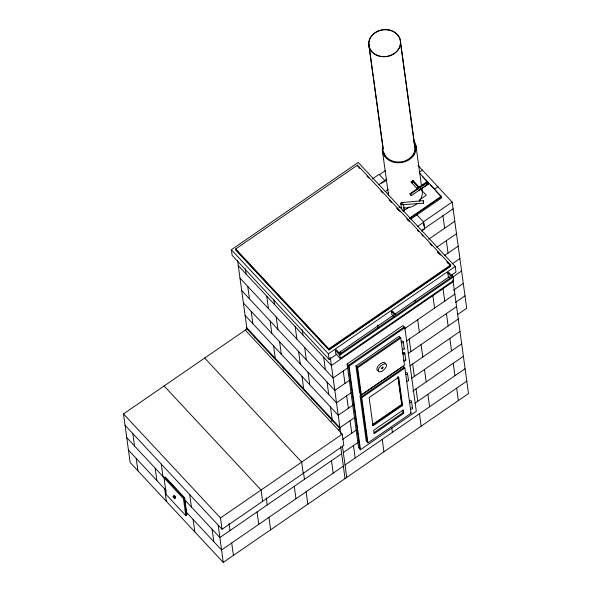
<?xml version="1.0" encoding="UTF-8"?>
<svg xmlns="http://www.w3.org/2000/svg" width="592" height="592" viewBox="0 0 592 592"><rect width="100%" height="100%" fill="white"/><g stroke="black" fill="none" stroke-linecap="round" stroke-linejoin="round"><path stroke-width="0.89" d="M409.93 193.85C412.002 194.028 411.285 197.491 409.93 193.85L417.427 188.5L418.056 188.885L417.279 188.056L419.306 186.658L420.083 187.486L419.402 187.331A1.28 0.585 -43 0 0 417.915 187.671A1.28 0.585 -43 0 0 417.737 189.003M418.921 190.395L418.241 190.239M427.713 183.72L428.393 184.023L426.899 181.981L419.462 187.109M402.183 202.878L402.086 202.198L402.271 204.751L423.546 203.189L423.502 201.953M173.123 496.577L174.3 495.645L175.528 497.776L174.514 498.479L173.419 497.302L173.123 496.577L174.3 495.645M174.514 498.479L175.691 497.539M426.899 181.981L426.995 182.662M336.752 354.216L329.159 359.44L232.16 255.404L231.383 249.75L358.234 162.437L455.226 266.474L456.003 272.128L450.682 275.783M235.705 248.958L357.479 165.131L450.593 265.009L450.749 266.141L328.982 349.968L235.86 250.083L235.705 248.958L328.826 348.836L328.982 349.968M372.42 178.932L379.117 174.322L385.414 181.078M379.442 174.67L385.488 170.503M378.628 184.763L386.894 179.073M381.707 183.254L384.719 181.189M385.237 191.601L388.226 189.536M419.521 172.131L422.414 170.141M419.402 187.183L427.002 181.973M413.519 181.026L419.402 187.331L427.15 182.04M419.454 187.538L420.942 186.51M422.429 185.488L426.891 182.417M419.883 187.294L427.328 182.173M410.611 194.006L427.528 182.366M419.898 189.433L422.806 187.427M424.997 185.918L427.18 184.415M411.484 195.515L428.393 183.875M418.759 190.631L428.393 184.023M434.313 189.277L437.939 186.783M403.337 211.018L409.294 206.926M419.269 200.059L426.314 195.205L421.608 190.165M452.932 279.927L468.501 393.591L223.273 562.4L130.151 462.522L123.499 413.926L246.96 328.937L340.074 428.815L338.387 429.977M409.664 218.056L441.232 196.322L419.506 173.019M409.745 218.618L441.314 196.884L435.727 190.898M410.648 219.232L441.469 198.017L441.232 196.322M423.413 221.837L452.162 202.042L418.085 165.494M417.782 226.277L423.731 222.185L416.672 214.607M421.682 230.443L453.095 208.821M421.689 231.013L424.664 228.963L423.731 222.185M428.697 239.22L454.797 221.253M436.755 247.278L456.499 233.685M444.533 255.529L458.201 246.117M328.826 348.836L450.593 265.009M452.31 263.78L459.903 258.549M329.159 359.44L328.382 353.794L455.226 266.474M335.301 350.264L336.145 349.68L340.03 353.846L395.419 315.714L391.534 311.555L392.385 310.97L396.263 315.136L451.652 277.004L447.774 272.845L448.618 272.261L453.146 277.115L453.605 280.504L340.296 358.508L335.768 353.653L335.301 350.264L339.83 355.119L340.296 358.508M338.269 353.165L393.717 315.003M395.234 313.952L449.165 276.834M452.495 277.256L461.605 270.981M339.83 355.119L453.146 277.115M164.051 477.833L165.235 477.011L184.637 497.82L186.961 514.774L185.777 515.588L166.374 494.779L164.051 477.833L183.453 498.634L185.777 515.588M453.176 281.703L331.409 365.53L238.287 265.653M453.435 290.206L463.307 283.413M347.097 363.999L402.908 325.585L404.854 327.665L416.309 411.292L360.498 449.713L358.552 447.633L347.097 363.999L349.036 366.085L360.498 449.713M404.203 326.969L348.392 365.39L359.847 449.017M349.036 366.085L404.854 327.665M347.497 368.054L333.111 377.962L239.989 278.085M404.277 328.967L454.878 294.135M355.962 365.952L399.089 336.263L400.769 338.069L404.484 365.19L361.357 394.879L359.677 393.081L355.962 365.952L357.642 367.758L361.357 394.879M357.642 367.758L400.769 338.069M455.588 302.327L465.009 295.845M173.286 496.34L173.804 496.732L174.818 496.029M174.677 498.242L174.381 497.517L175.395 496.821M349.894 380.012L334.813 390.394L241.699 290.509M406.408 341.103L456.58 306.567M183.453 498.634L184.637 497.82M457.601 314.544L466.711 308.277L452.162 202.042M351.596 392.444L336.515 402.826L243.401 302.941M408.11 353.535L458.289 318.999M360.062 395.9L403.189 366.219L404.876 368.017L411.063 413.223L367.935 442.912L366.256 441.107L360.062 395.9L361.749 397.706L367.935 442.912M404.225 367.329L361.098 397.01L367.292 442.217M361.749 397.706L404.906 367.995M353.298 404.876L338.217 415.251L245.103 315.373M409.812 365.967L459.991 331.431M330.625 421.659L332.319 420.49M355 417.308L339.919 427.683L246.805 327.805M411.521 378.399L461.693 343.863M342.265 434.143L343.811 445.443L222.044 529.27L220.49 517.963L342.265 434.143L245.266 330.099M342.346 439.619L356.702 429.733M412.794 391.127L463.395 356.295M372.856 424.331L401.694 404.477L397.95 377.134M372.353 425.13L401.953 404.758L398.083 376.505M402.597 405.446L372.997 425.826L369.127 397.572L398.727 377.193L402.597 405.446L401.694 404.477M341.636 453.716L219.861 537.536L184.267 499.359M343.323 452.547L358.212 442.305M414.925 403.263L465.097 368.727M374.196 432.515L403.034 412.668L402.686 410.123M403.677 413.357L374.085 433.736L373.619 430.347L403.219 409.967L403.677 413.357L403.034 412.668M343.338 466.141L221.563 549.968L185.977 511.791M345.032 464.979L466.799 381.159M412.35 182.669A1.391 0.681 -34.8 0 1 411.359 182.329A1.391 0.681 -34.8 0 1 412.461 181.056L412.772 180.923A1.391 0.681 -34.8 0 1 413.482 181.862M402.072 202.538L423.361 200.636L423.546 203.189M403.182 207.992L407.599 207.829A16.968 14.341 -7.8 0 0 417.049 203.648M175.003 497.384L175.528 497.776M174.973 497.162C176.29 498.146 174.144 494.934 174.499 496.451M422.688 176.912L428.275 182.906M430.14 184.904L433.24 188.234M412.417 181.048L418.292 187.353M410.907 181.796L417.523 189.181M360.121 168.735L357.605 166.034L357.479 165.131M367.04 176.157L368.927 178.185M380.885 191.009L382.772 193.029M389.062 199.778L391.578 202.479M397.239 208.554L400.384 211.929M407.311 219.351L409.198 221.371M417.375 230.147L418.633 231.494M421.778 234.869L423.036 236.223M429.955 243.645L431.842 245.665M437.51 251.741L440.655 255.115M446.945 261.864L450.719 265.912L328.952 349.739L235.831 249.861M396.64 208.103L398.527 210.13M406.711 218.899L407.969 220.254M437.54 251.97L439.427 253.99M446.975 262.093L448.233 263.44M450.453 278.61L448.233 276.235L447.774 272.845M394.22 317.319L392 314.944L391.534 311.555M410.419 412.528L411.063 413.223M231.383 249.75L328.382 353.794M204.677 358.042L301.676 462.086L303.222 473.385M164.088 385.984L261.087 490.028L262.633 501.328M123.499 413.926L220.49 517.963M125.045 425.226L222.044 529.27M164.902 477.248L184.297 498.057L186.621 515.01M126.747 437.658L164.391 478.033M128.449 450.09L166.093 490.465M173.804 496.732L174.381 497.517M174.137 495.874L174.433 496.599M452.207 274.599L452.451 276.375M442.942 215.806L444.644 228.238M446.346 240.67L448.055 253.102M443.031 288.689L444.733 301.121M446.435 313.553L448.137 325.985M449.839 338.417L451.548 350.849M453.25 363.281L454.952 375.713M456.654 388.145L458.356 400.569M416.013 145.943L421.585 186.628M421.837 188.434L422.207 191.142M400.606 42.498A16.014 13.535 -7.8 0 1 376.704 55.248A16.014 13.535 -7.8 0 1 376.608 31.753A16.014 13.535 -7.8 0 1 400.606 42.498L415.162 148.733A16.014 13.535 -7.8 0 1 414.866 151.397M400.458 42.506A15.858 13.409 -7.8 0 1 376.778 55.137A15.858 13.409 -7.8 0 1 376.682 31.857A15.858 13.409 -7.8 0 1 400.458 42.506L414.888 147.822M419.306 186.658L419.402 187.331M423.524 222.681L423.99 226.07M432.885 295.674L434.587 308.106M417.279 188.056L417.464 189.41M403.455 204.188L404.188 209.531M414.999 300.211L415.244 301.987M417.671 319.747L419.373 332.179M421.082 344.611L422.784 357.043M424.486 369.475L426.188 381.907M427.89 394.339L429.592 406.771M400.799 203.678L401.531 209.02M368.823 43.823L373.212 75.88M373.463 77.707L383.246 149.14M409.227 339.164L410.929 351.596M412.631 364.028L414.333 376.46M416.043 388.892L417.745 401.324M419.447 413.756L421.149 426.188M368.675 43.83L383.098 149.147M382.447 150.945L388.515 195.242M411.558 401.383L412.483 408.162M403.293 341.85L404.218 348.629M404.839 353.15L405.772 359.936M407.503 373.389L408.428 380.168M400.251 338.284L400.125 337.373L356.998 367.062L360.713 394.191M377.666 324.941L378.155 328.493M391.778 427.942L392.385 432.382M382.24 439.368L383.942 451.8M340.578 351.441L340.948 354.105M343.256 370.977L344.958 383.409M346.66 395.841L348.362 408.273M350.072 420.697L351.774 433.129M353.476 445.561L355.178 457.993M330.314 357.538L340.77 433.899M342.42 445.917L346.734 477.411M340.659 446.612L345.04 478.573M323.646 357.205L325.348 369.637M327.05 382.069L328.752 394.501M330.462 406.933L332.164 419.365M331.49 460.702L333.192 473.126M302.223 329.685L302.956 335.013M304.658 347.445L306.36 359.877M308.062 372.301L309.764 384.733M311.466 397.165L311.71 398.941M295.193 326.688L296.895 339.12M298.597 351.552L300.299 363.984M302.009 376.416L303.711 388.848M303.578 473.112L304.429 479.328M306.131 491.76L307.833 504.192M273.896 300.055L274.503 304.495M276.205 316.92L277.907 329.352M279.609 341.784L281.311 354.216M283.013 366.648L283.383 369.312M294.283 486.313L295.985 498.745M266.74 296.17L268.442 308.602M270.144 321.034L271.854 333.466M273.556 345.891L275.258 358.323M245.317 268.642L246.05 273.97M247.752 286.402L249.454 298.834M251.156 311.266L252.858 323.698M254.567 336.13L254.804 337.906M237.562 260.325L247.049 329.581M266.245 497.835L267.221 504.939M268.923 517.371L270.625 529.803M257.069 511.925L258.778 524.357M229.037 523.446L230.014 530.55M231.716 542.982L233.418 555.414M218.159 525.104L223.273 562.4M212.106 529.211L213.808 541.643M189.706 494.586L191.408 507.018M193.118 519.45L194.82 531.882M161.253 464.069L162.963 476.501M164.665 488.933L166.367 501.365M155.2 468.176L156.902 480.608M132.8 433.551L134.51 445.983M136.212 458.415L137.914 470.847M423.398 201.865L423.347 200.977M402.841 204.321A1.28 1.08 -7.8 0 1 401.124 204.255A1.28 1.08 -7.8 0 1 401.124 202.79A1.28 1.08 -7.8 0 1 402.849 202.597M404.003 210.893A1.28 1.08 -7.8 0 1 403.766 211.1M404.099 209.242A1.28 1.08 -7.8 0 1 402.745 210.782M419.351 201.28A16.968 14.341 -7.8 0 0 421.045 198.572L422.2 194.901A16.968 14.341 -7.8 0 0 421.889 189.677M401.443 207.777A16.968 14.341 -7.8 0 1 398.919 207.178M388.5 194.657A16.968 14.341 -7.8 0 1 388.641 192.393M382.772 145.699A16.968 14.341 -7.8 0 0 396.988 162.785L401.413 162.622A16.968 14.341 -7.8 0 0 414.859 153.365L416.006 149.695A16.968 14.341 -7.8 0 0 413.675 140.385M383.394 150.805A16.014 13.535 -7.8 0 0 397.121 161.971L401.287 161.816A16.014 13.535 -7.8 0 0 413.971 153.084L415.059 149.621A16.014 13.535 -7.8 0 0 413.993 142.702M413.401 181.433A1.28 0.54 -50.9 0 0 413.305 180.752A1.28 0.54 -50.9 0 0 412.476 181.115A1.28 0.629 -34.8 0 0 411.44 182.284A1.28 0.629 -34.8 0 0 412.358 182.602M414.629 152.27A16.014 13.535 -7.8 0 1 413.963 153.972M413.053 155.607A16.014 13.535 -7.8 0 1 412.143 156.836M384.896 155.999A16.014 13.535 -7.8 0 1 383.786 153.55M378.073 370.518A5.335 2.449 -43 0 1 379.428 364.65A5.335 2.449 -43 0 1 385.311 363.828M404.01 348.207A1.066 0.903 -7.8 0 1 403.692 349.554A1.066 0.903 -7.8 0 1 402.183 349.169M405.12 359.24A1.066 0.903 -7.8 0 1 405.357 360.787A1.066 0.903 -7.8 0 1 403.655 360.247M412.276 407.74A1.066 0.903 -7.8 0 1 411.84 409.139A1.066 0.903 -7.8 0 1 410.374 408.48M411.84 407.466A1.066 0.903 -7.8 0 1 412.076 407.577M408.221 379.746A1.066 0.903 -7.8 0 1 408.021 381.019A1.066 0.903 -7.8 0 1 406.526 380.908M382.143 368.594A1.066 0.488 -43 0 0 383.179 367.195A1.066 0.488 -43 0 0 381.759 367.802A1.066 0.488 -43 0 0 382.143 368.594M381.27 371.517A5.335 2.449 -43 0 0 386.458 364.509A5.335 2.449 -43 0 0 379.346 367.565A5.335 2.449 -43 0 0 381.27 371.517M401.583 342.753A1.066 0.903 -7.8 0 0 403.293 342.087A1.066 0.903 -7.8 0 0 401.827 341.184A1.066 0.903 -7.8 0 0 401.583 342.753M403.137 354.053A1.066 0.903 -7.8 0 0 404.839 353.387A1.066 0.903 -7.8 0 0 403.381 352.492A1.066 0.903 -7.8 0 0 403.137 354.053M409.849 402.279A1.066 0.903 -7.8 0 0 411.558 401.62A1.066 0.903 -7.8 0 0 410.093 400.717A1.066 0.903 -7.8 0 0 409.849 402.279M405.794 374.285A1.066 0.903 -7.8 0 0 407.503 373.626A1.066 0.903 -7.8 0 0 406.038 372.723A1.066 0.903 -7.8 0 0 405.794 374.285"/></g></svg>
